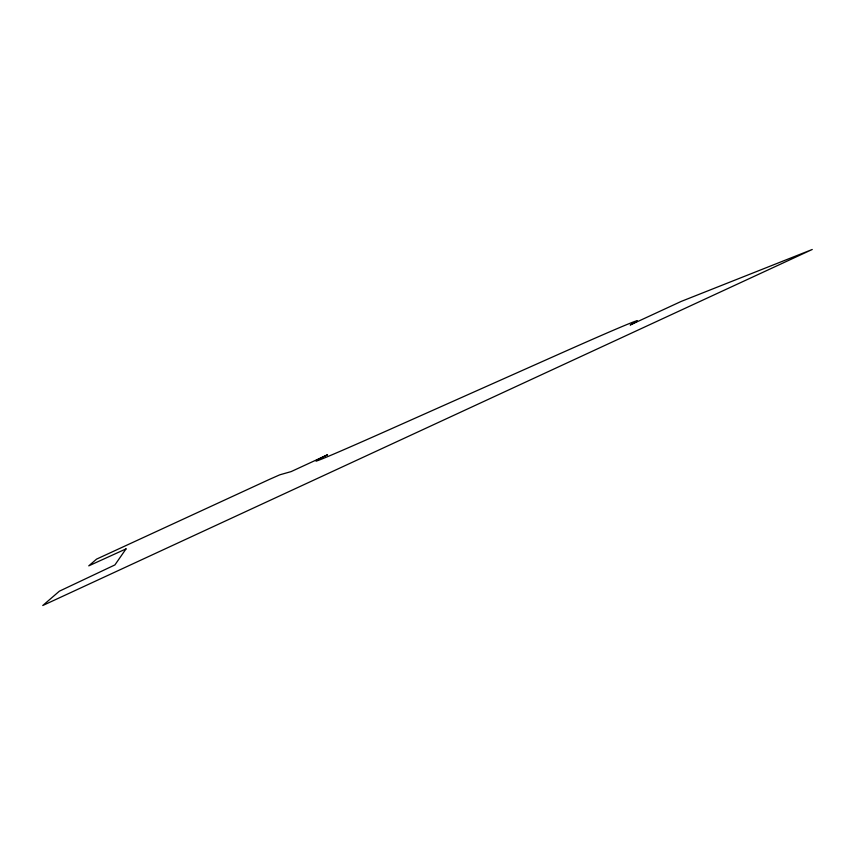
<?xml version="1.0" encoding="UTF-8"?>
<svg xmlns="http://www.w3.org/2000/svg" width="855" height="855" viewBox="0 0 855 855"><rect width="100%" height="100%" fill="white"/><g stroke="black" fill="none" stroke-linecap="round" stroke-linejoin="round"><path stroke-width="1.28" d="M126.038 548.889L114.912 564.92L59.38 591.179L42.75 605.522L812.25 249.478L681.146 301.441L630.199 325.007A673.858 5.354 -24.8 0 0 562.472 352.57L390.083 429.338A853.429 5.077 -24.7 0 1 327.508 454.775L291.138 471.597L279.809 474.814L269.72 479.26L96.572 559.117L88.749 565.86L126.038 548.889"/></g></svg>
